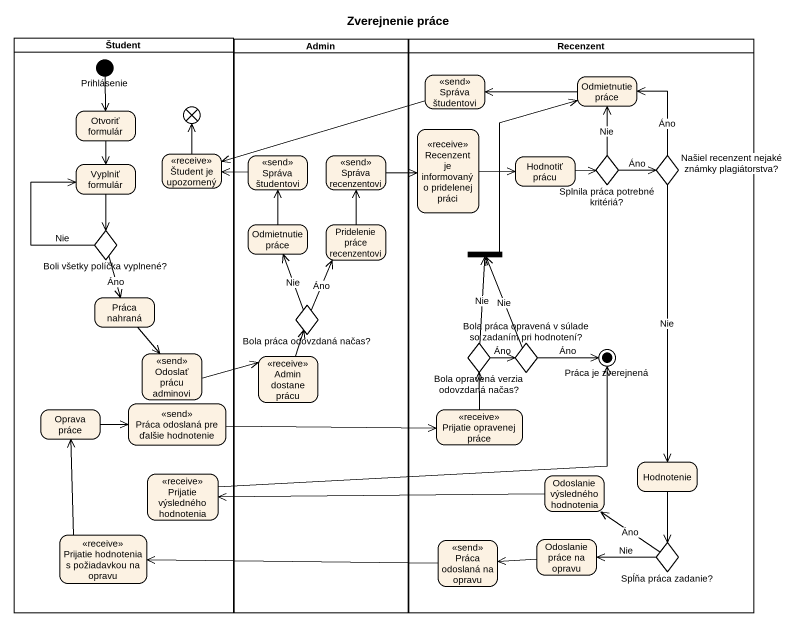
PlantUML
@startuml
title Zverejnenie práce
hide empty description
state Študent <<partition>> {
  state Prihlásenie <<start>>
  state "Otvoriť formulár" as Otvoriť_formulár
  state flowfinal1 <<end>>
  state "Študent je upozornený" as Študent_je_upozornený <<receive>>
  state "Vyplniť formulár" as Vyplniť_formulár
  state "Boli všetky políčka vyplnené?" as Boli_všetky_políčka_vyplnené <<choice>>
  state "Práca nahraná" as Práca_nahraná
  state "Odoslať prácu adminovi" as Odoslať_prácu_adminovi <<send>>
  state "Oprava práce" as Oprava_práce
  state "Práca odoslaná pre ďalšie hodnotenie" as Práca_odoslaná_pre_ďalšie <<send>>
  state "Prijatie výsledného hodnotenia" as Prijatie_výsledného <<receive>>
  state "Prijatie hodnotenia s požiadavkou na opravu" as Prijatie_hodnotenia_s <<receive>>
}
state Admin <<partition>> {
  state "Správa študentovi" as Správa_študentovi_2 <<send>>
  state "Správa recenzentovi" as Správa_recenzentovi <<send>>
  state "Odmietnutie práce" as Odmietnutie_práce_2
  state "Pridelenie práce recenzentovi" as Pridelenie_práce
  state "Bola práca odovzdaná načas?" as Bola_práca_odovzdaná_načas <<choice>>
  state "Admin dostane prácu" as Admin_dostane_prácu <<receive>>
}
state Recenzent <<partition>> {
  state "Správa študentovi" as Správa_študentovi <<send>>
  state "Odmietnutie práce" as Odmietnutie_práce
  state "Recenzent je informovaný o pridelenej práci" as Recenzent_je_informovaný_o <<receive>>
  state "Hodnotiť prácu" as Hodnotiť_prácu
  state "Splnila práca potrebné kritériá?" as Splnila_práca_potrebné <<choice>>
  state "Našiel recenzent nejaké známky plagiátorstva?" as Našiel_recenzent_nejaké <<choice>>
  state fork1 <<join>>
  state "Bola opravená verzia odovzdaná načas?" as Bola_opravená_verzia <<choice>>
  state "Bola práca opravená v súlade so zadaním pri hodnotení?" as Bola_práca_opravená_v <<choice>>
  state "Práca je zverejnená" as Práca_je_zverejnená <<end>>
  state "Prijatie opravenej práce" as Prijatie_opravenej_práce <<receive>>
  state Hodnotenie
  state "Odoslanie výsledného hodnotenia" as Odoslanie_výsledného
  state "Práca odoslaná na opravu" as Práca_odoslaná_na_opravu <<send>>
  state "Odoslanie práce na opravu" as Odoslanie_práce_na_opravu
  state "Spĺňa práca zadanie?" as Spĺňa_práca_zadanie <<choice>>
}
Prihlásenie --> Otvoriť_formulár
Správa_študentovi -left-> Študent_je_upozornený
Odmietnutie_práce -left-> Správa_študentovi
Otvoriť_formulár --> Vyplniť_formulár
Študent_je_upozornený -up-> flowfinal1
Recenzent_je_informovaný_o -right-> Hodnotiť_prácu
Vyplniť_formulár --> Boli_všetky_políčka_vyplnené
Správa_študentovi_2 -left-> Študent_je_upozornený
Správa_recenzentovi -right-> Recenzent_je_informovaný_o
Hodnotiť_prácu -right-> Splnila_práca_potrebné
Splnila_práca_potrebné -up-> Odmietnutie_práce : Nie
Splnila_práca_potrebné -right-> Našiel_recenzent_nejaké : Áno
Našiel_recenzent_nejaké -up-> Odmietnutie_práce : Áno
Našiel_recenzent_nejaké --> Hodnotenie : Nie
Boli_všetky_políčka_vyplnené -up-> Vyplniť_formulár : Nie
Boli_všetky_políčka_vyplnené --> Práca_nahraná : Áno
Odmietnutie_práce_2 -up-> Správa_študentovi_2
Pridelenie_práce -up-> Správa_recenzentovi
fork1 -up-> Odmietnutie_práce
Práca_nahraná --> Odoslať_prácu_adminovi
Bola_práca_odovzdaná_načas -up-> Odmietnutie_práce_2 : Nie
Bola_práca_odovzdaná_načas -up-> Pridelenie_práce : Áno
Bola_opravená_verzia -up-> fork1 : Nie
Bola_opravená_verzia -right-> Bola_práca_opravená_v : Áno
Bola_práca_opravená_v -up-> fork1 : Nie
Bola_práca_opravená_v -right-> Práca_je_zverejnená : Áno
Odoslať_prácu_adminovi -right-> Admin_dostane_prácu
Admin_dostane_prácu -up-> Bola_práca_odovzdaná_načas
Oprava_práce -right-> Práca_odoslaná_pre_ďalšie
Práca_odoslaná_pre_ďalšie -right-> Prijatie_opravenej_práce
Prijatie_opravenej_práce -up-> Bola_opravená_verzia
Hodnotenie --> Spĺňa_práca_zadanie
Prijatie_výsledného -right-> Práca_je_zverejnená
Odoslanie_výsledného -left-> Prijatie_výsledného
Prijatie_hodnotenia_s -up-> Oprava_práce
Práca_odoslaná_na_opravu -left-> Prijatie_hodnotenia_s
Odoslanie_práce_na_opravu -left-> Práca_odoslaná_na_opravu
Spĺňa_práca_zadanie -up-> Odoslanie_výsledného : Áno
Spĺňa_práca_zadanie -left-> Odoslanie_práce_na_opravu : Nie
@enduml
